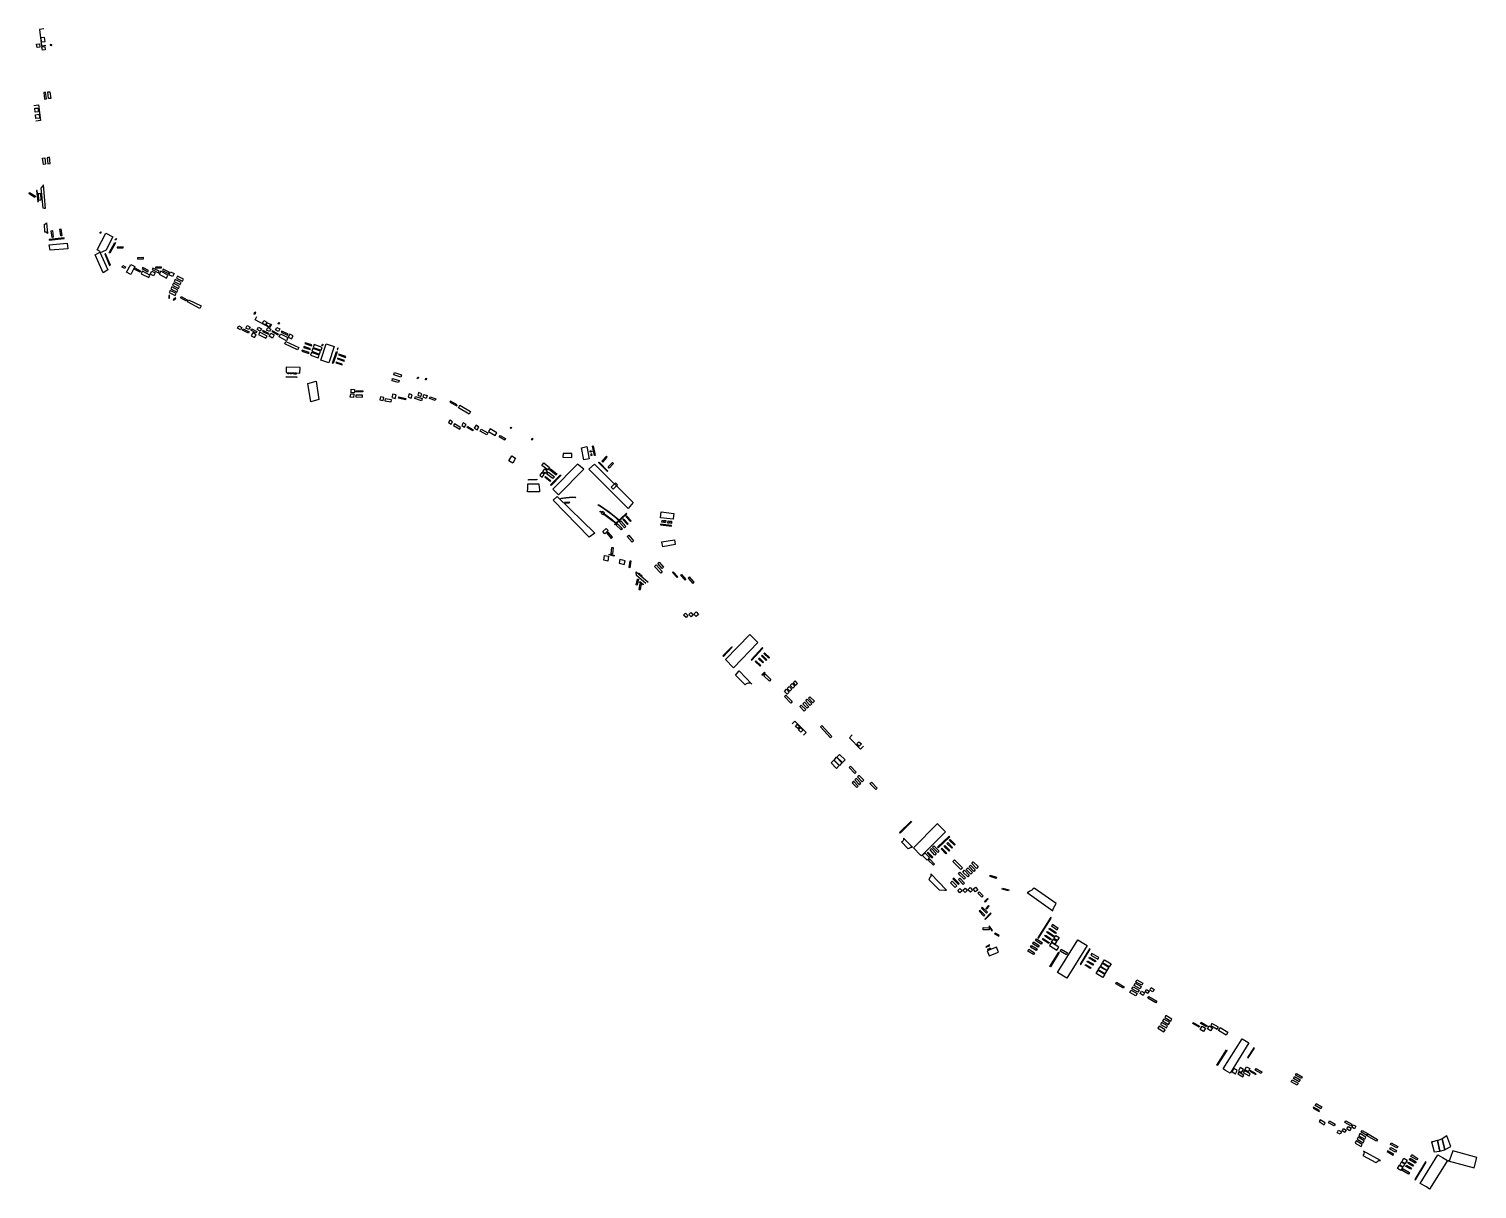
# Model space of a CAD drawing. Header units: millimetres. Extents: x 391370 to 392592, y 282999 to 284707.
# Drawn here: x 391507 to 392592, y 282999 to 283868 of the extents above; entities that cross this region are included whole.
import ezdxf

# ---------------------------------------------------------------- set-up
doc = ezdxf.new("R2010")
doc.units = ezdxf.units.MM
for name, color, linetype in [('과속방지턱', 1, 'Continuous'), ('도형', 4, 'Continuous'), ('문자', 1, 'Continuous'), ('버스정차대', 1, 'Continuous'), ('숫자', 7, 'Continuous'), ('유도선', 5, 'Continuous'), ('정지선', 30, 'Continuous'), ('화살표_우회전', 4, 'Continuous'), ('화살표_유턴', 4, 'Continuous'), ('화살표_유턴_좌회전', 4, 'Continuous'), ('화살표_좌회전', 4, 'Continuous'), ('화살표_좌회전금지', 4, 'Continuous'), ('화살표_직_우회전', 4, 'Continuous'), ('화살표_직_좌회전', 4, 'Continuous'), ('화살표_직진', 7, 'Continuous'), ('화살표_직진_좌회전_유턴', 4, 'Continuous'), ('화살표_직진금지', 7, 'Continuous'), ('화살표_차로진입', 7, 'Continuous'), ('횡단보도', 7, 'Continuous')]:
    doc.layers.add(name, color=color, linetype=linetype)

msp = doc.modelspace()

# ---------------------------------------------------------------- linework, layer by layer
at = {"layer": '과속방지턱'}
for points in [[(391580.1, 283685.9, 2.9), (391583.2, 283691.7, 3), (391586.3, 283690, 3), (391583.3, 283684.2, 2.9)], [(391871.7, 283546.4, 2.6), (391869.5, 283542.7, 2.5), (391866.6, 283544.5, 2.5), (391868.8, 283548.2, 2.6)], [(391981.3, 283483.8, 2.6), (391990.7, 283485.3, 2.5), (391991.3, 283481.8, 2.5), (391981.9, 283480.1, 2.6), (391981.3, 283483.5, 2.6)], [(392561.4, 283035, 2.3), (392559, 283034.5, 2.2), (392558.1, 283034.4, 2.2), (392560, 283026.8, 2.3), (392564.3, 283027.5, 2.4), (392562.5, 283035.3, 2.4)], [(392568.1, 283028.5, 2.5), (392568.3, 283028.6, 2.5), (392572.5, 283031, 2.6), (392569.6, 283038.8, 2.5), (392569.2, 283038.5, 2.5), (392567.3, 283037.3, 2.5), (392566.2, 283036.6, 2.5), (392566.2, 283036.6, 2.5)]]:
    msp.add_polyline3d(points, close=True, dxfattribs=at)
at = {"layer": '도형'}
for points in [[(391518, 283820.5, 4.4), (391518.6, 283815.5, 4.4), (391520, 283815.7, 4.4), (391519.4, 283820.7, 4.4)], [(391522.7, 283821, 4.4), (391523.4, 283816, 4.4), (391521.7, 283815.8, 4.4), (391521, 283820.8, 4.4)], [(391517.2, 283771.3, 4.5), (391518.8, 283771.5, 4.4), (391519.3, 283766.7, 4.4), (391517.8, 283766.5, 4.5)], [(391522.3, 283771.9, 4.5), (391520.5, 283771.6, 4.5), (391521.1, 283767, 4.5), (391522.8, 283767.2, 4.5)], [(391617.6, 283681.4, 2.9), (391622.1, 283679, 2.9), (391622.8, 283680.5, 2.8), (391618.3, 283682.9, 2.8)], [(391612, 283670.7, 3), (391616.5, 283668.3, 3), (391617.3, 283669.8, 2.9), (391612.8, 283672.2, 2.9)], [(391613.3, 283673.3, 3), (391617.8, 283670.9, 3), (391618.6, 283672.4, 2.9), (391614.1, 283674.8, 2.9)], [(391614.5, 283676.1, 3), (391619.1, 283673.7, 3), (391619.8, 283675.2, 2.9), (391615.3, 283677.6, 2.9)], [(391615.7, 283678.9, 2.9), (391620.3, 283676.5, 2.9), (391621, 283678, 2.8), (391616.5, 283680.4, 2.8)], [(391701.8, 283609.7, 2.5), (391701, 283609.7, 2.5), (391701, 283610.6, 2.5), (391701.8, 283610.5, 2.5)], [(391703.7, 283609.6, 2.5), (391702.7, 283609.6, 2.5), (391702.7, 283610.5, 2.5), (391703.7, 283610.4, 2.5)], [(391705.6, 283609.5, 2.5), (391704.6, 283609.6, 2.5), (391704.7, 283610.4, 2.5), (391705.7, 283610.4, 2.5)], [(391707.1, 283609.4, 2.5), (391706.1, 283609.4, 2.5), (391706.2, 283610.3, 2.5), (391707.2, 283610.3, 2.5)], [(391785.7, 283607.3, 2.7), (391780.4, 283609, 2.7), (391780.8, 283610.7, 2.7), (391786.1, 283609, 2.7)], [(391784, 283603.2, 2.6), (391779.1, 283604.5, 2.6), (391779.5, 283606.1, 2.6), (391784.4, 283604.7, 2.6)], [(391928.5, 283552.1, 2), (391928.7, 283551.2, 2), (391927.6, 283550.9, 2), (391927.5, 283551.9, 2)], [(391907.3, 283550, 2.1), (391907.2, 283547.2, 2.1), (391913.7, 283547, 2.1), (391913.8, 283549.9, 2.1)], [(391929.1, 283548.8, 2), (391928.9, 283549.8, 2), (391928, 283549.6, 2), (391928.1, 283548.6, 2)], [(391982.5, 283498.4, 2.7), (391981.3, 283498.5, 2.7), (391981.5, 283499.9, 2.7), (391982.6, 283499.8, 2.7)], [(391984, 283498.2, 2.7), (391982.9, 283498.3, 2.7), (391983.1, 283499.8, 2.7), (391984.2, 283499.7, 2.7)], [(391986.8, 283497.8, 2.7), (391985.8, 283497.9, 2.7), (391986, 283499.5, 2.7), (391987, 283499.3, 2.7)], [(391988.4, 283497.6, 2.7), (391987.4, 283497.7, 2.7), (391987.6, 283499.3, 2.7), (391988.6, 283499.2, 2.7)], [(391949.2, 283467.8, 2.7), (391953.1, 283466.8, 2.7), (391953.8, 283469.5, 2.7), (391949.9, 283470.5, 2.7)], [(391964.2, 283460.3, 2.8), (391965, 283459.7, 2.8), (391964.6, 283459.2, 2.7), (391963.8, 283459.8, 2.7)], [(391966.6, 283458.4, 2.8), (391965.8, 283459.1, 2.8), (391965.3, 283458.6, 2.7), (391966.1, 283457.9, 2.7)], [(392094.5, 283363.3, 2.5), (392091.1, 283366.7, 2.5), (392092.2, 283367.8, 2.5), (392095.6, 283364.4, 2.5)], [(392088, 283357.1, 2.7), (392084.6, 283360.5, 2.7), (392085.7, 283361.6, 2.7), (392089.1, 283358.2, 2.7)], [(392090.3, 283359.2, 2.7), (392087, 283362.6, 2.7), (392088.1, 283363.7, 2.7), (392091.4, 283360.3, 2.7)], [(392092.5, 283361.3, 2.6), (392089.1, 283364.8, 2.6), (392090.2, 283365.9, 2.6), (392093.6, 283362.5, 2.6)], [(392128.4, 283300.9, 2.6), (392124.9, 283304.5, 2.6), (392123.8, 283303.3, 2.6), (392127.3, 283299.7, 2.6)], [(392130.5, 283303.1, 2.8), (392127.1, 283306.6, 2.8), (392125.9, 283305.5, 2.8), (392129.4, 283301.9, 2.8)], [(392132.6, 283305.3, 2.7), (392129.1, 283308.9, 2.7), (392128, 283307.7, 2.7), (392131.5, 283304.1, 2.7)], [(392210.5, 283233, 2.5), (392206.9, 283236.5, 2.5), (392208.1, 283237.8, 2.5), (392211.7, 283234.2, 2.5)], [(392209.4, 283238.3, 2.5), (392210.6, 283239.6, 2.5), (392214, 283236.1, 2.5), (392212.8, 283234.9, 2.5)], [(392211.5, 283240.5, 2.4), (392212.7, 283241.7, 2.4), (392216.2, 283238.2, 2.4), (392215, 283237, 2.4)], [(392217.1, 283239.2, 2.2), (392213.5, 283242.8, 2.2), (392214.7, 283244, 2.2), (392218.3, 283240.5, 2.2)], [(392259.9, 283184.1, 2.4), (392264.1, 283181.5, 2.4), (392263.4, 283180.2, 2.4), (392259.2, 283182.8, 2.4)], [(392262, 283186.4, 2.4), (392266.2, 283183.8, 2.4), (392265.5, 283182.5, 2.4), (392261.3, 283185.1, 2.4)], [(392225.5, 283178.7, 2.2), (392226.2, 283179, 2.2), (392226.6, 283178.2, 2.2), (392225.8, 283177.9, 2.2)], [(392226.6, 283179.2, 2.2), (392227.4, 283179.6, 2.2), (392227.8, 283178.6, 2.2), (392227, 283178.3, 2.2)], [(392256.4, 283178.6, 2.2), (392260.6, 283176, 2.2), (392259.9, 283174.7, 2.2), (392255.7, 283177.3, 2.2)], [(392258.4, 283181.5, 2.3), (392262.6, 283178.9, 2.3), (392261.9, 283177.6, 2.3), (392257.7, 283180.2, 2.3)], [(392335.9, 283153.2, 2.2), (392340.4, 283150.7, 2.2), (392339.7, 283149.1, 2.2), (392335.2, 283151.6, 2.2)], [(392337.3, 283155.7, 2.1), (392341.8, 283153.2, 2.1), (392341, 283151.7, 2.1), (392336.5, 283154.1, 2.1)], [(392332.9, 283147.9, 2.2), (392337.4, 283145.4, 2.2), (392336.6, 283143.8, 2.2), (392332.1, 283146.3, 2.2)], [(392334.4, 283150.4, 2.1), (392338.9, 283148, 2.1), (392338.1, 283146.4, 2.1), (392333.6, 283148.9, 2.1)], [(392363.4, 283126.3, 2.1), (392358.9, 283128.9, 2.1), (392358.2, 283127.4, 2.1), (392362.7, 283124.8, 2.1)], [(392358.4, 283118.2, 2.1), (392353.9, 283120.9, 2.1), (392353.1, 283119.4, 2.1), (392357.6, 283116.8, 2.1)], [(392360.3, 283121.2, 2.1), (392355.8, 283123.8, 2.1), (392355, 283122.3, 2.1), (392359.5, 283119.7, 2.1)], [(392361.9, 283123.7, 2.1), (392357.4, 283126.3, 2.1), (392356.6, 283124.9, 2.1), (392361.1, 283122.3, 2.1)], [(392460.6, 283081.7, 1.9), (392456.2, 283084.2, 1.9), (392456.9, 283085.5, 1.9), (392461.3, 283083.1, 1.9)], [(392457.4, 283076.9, 1.9), (392453, 283079.4, 1.9), (392453.7, 283080.7, 1.9), (392458.1, 283078.3, 1.9)], [(392459, 283079.4, 1.9), (392454.6, 283081.9, 1.9), (392455.4, 283083.3, 1.9), (392459.7, 283080.8, 1.9)], [(392505.3, 283041.5, 1.8), (392506.1, 283042.9, 1.8), (392510.6, 283040.4, 1.8), (392509.7, 283039, 1.8)], [(392506.2, 283032.4, 1.8), (392501.7, 283035, 1.8), (392500.8, 283033.5, 1.8), (392505.3, 283030.9, 1.8)], [(392507.6, 283035.2, 1.8), (392503.1, 283037.8, 1.8), (392502.3, 283036.3, 1.8), (392506.8, 283033.7, 1.8)], [(392509, 283037.9, 1.8), (392504.5, 283040.5, 1.8), (392503.6, 283038.9, 1.8), (392508.1, 283036.3, 1.8)]]:
    msp.add_polyline3d(points, close=True, dxfattribs=at)
at = {"layer": '문자'}
for points in [[(391516.2, 283858.3, 4.7), (391519, 283858.7, 4.7), (391518.6, 283861.7, 4.7), (391515.8, 283861.3, 4.7)], [(391513.6, 283808.8, 4.4), (391514, 283805.9, 4.4), (391511.7, 283805.7, 4.4), (391511.3, 283808.6, 4.4)], [(391514.6, 283804.1, 4.4), (391514.9, 283801.2, 4.4), (391512.2, 283800.9, 4.3), (391511.9, 283803.8, 4.3)], [(391515.8, 283744.6, 4.9), (391513.8, 283744.4, 4.9), (391514.2, 283739.8, 4.8), (391516.2, 283740.1, 4.8)], [(391592, 283686.6, 2.9), (391591.1, 283684.7, 2.9), (391596.7, 283681.8, 2.9), (391597.5, 283683.7, 2.9)], [(391597.8, 283684.4, 3), (391599, 283686.7, 3), (391601.6, 283685.4, 3), (391600.4, 283683.1, 3)], [(391610, 283681.4, 3), (391611.1, 283683.7, 3), (391605.7, 283686.6, 3), (391604.5, 283684.4, 3)], [(391611.9, 283683.8, 3), (391613.1, 283686.1, 3), (391615.7, 283684.8, 3), (391614.5, 283682.5, 3)], [(391625.7, 283663.5, 2.8), (391626.5, 283665.2, 2.8), (391635.9, 283660.5, 2.7), (391635, 283658.7, 2.7)], [(391674.8, 283640.4, 2.6), (391673.6, 283638.2, 2.5), (391676.1, 283636.9, 2.5), (391677.3, 283639, 2.5)], [(391679.9, 283641, 2.6), (391679, 283639.2, 2.6), (391684.5, 283636.3, 2.6), (391685.4, 283638, 2.6)], [(391682, 283647.3, 2.6), (391683.1, 283649.6, 2.6), (391685.3, 283648.5, 2.6), (391684.2, 283646.3, 2.6)], [(391684.8, 283646.1, 2.6), (391685.8, 283648, 2.6), (391688, 283646.9, 2.6), (391687, 283645, 2.6)], [(391687.1, 283637.8, 2.7), (391688.3, 283640.1, 2.7), (391690.8, 283638.8, 2.6), (391689.6, 283636.5, 2.6)], [(391701, 283636.8, 2.7), (391699.9, 283634.5, 2.7), (391694.4, 283637.3, 2.6), (391695.6, 283639.6, 2.6)], [(391702.4, 283639.5, 2.5), (391701.2, 283637.2, 2.5), (391703.7, 283635.9, 2.5), (391705, 283638.2, 2.5)], [(391698.6, 283632.1, 2.6), (391699.5, 283634, 2.6), (391709.1, 283629.5, 2.6), (391708.2, 283627.6, 2.6)], [(391719.7, 283628.7, 2.5), (391718.9, 283626.7, 2.5), (391724.7, 283624.5, 2.5), (391725.5, 283626.6, 2.5)], [(391720.7, 283631.6, 2.5), (391719.9, 283629.5, 2.5), (391725.9, 283627.3, 2.5), (391726.7, 283629.4, 2.5)], [(391718.7, 283625.7, 2.5), (391717.9, 283623.7, 2.5), (391723.7, 283621.6, 2.5), (391724.5, 283623.7, 2.5)], [(391748.4, 283595.5, 2.4), (391748.4, 283598.1, 2.4), (391751, 283598, 2.4), (391750.9, 283595.4, 2.4)], [(391800.7, 283592.8, 2.6), (391801.4, 283594.8, 2.6), (391799, 283595.6, 2.6), (391798.3, 283593.6, 2.6)], [(391747.8, 283592.1, 2.2), (391748.1, 283594.8, 2.2), (391750.5, 283594.5, 2.2), (391750.2, 283591.9, 2.2)], [(391772.4, 283589.6, 2.3), (391772.8, 283592, 2.3), (391770.5, 283592.5, 2.3), (391770, 283590.1, 2.3)], [(391781.4, 283591.3, 2.3), (391782.1, 283593.9, 2.3), (391779.6, 283594.5, 2.3), (391779, 283591.9, 2.3)], [(391791.9, 283594.6, 2.6), (391791.1, 283592.1, 2.6), (391793.4, 283591.4, 2.6), (391794.2, 283593.9, 2.6)], [(391802.3, 283592.1, 2.6), (391803, 283594.2, 2.6), (391805.3, 283593.4, 2.6), (391804.6, 283591.3, 2.6)], [(391837.9, 283581.4, 2.8), (391836.8, 283579.4, 2.8), (391828.8, 283584.2, 2.8), (391829.9, 283586.1, 2.8)], [(391823.5, 283571.9, 2.4), (391824.5, 283573.8, 2.4), (391822.5, 283575, 2.4), (391821.4, 283573.2, 2.4)], [(391833.3, 283569.7, 2.5), (391834.6, 283571.8, 2.5), (391832.5, 283573, 2.5), (391831.3, 283570.9, 2.5)], [(391842.1, 283571.1, 2.7), (391840.7, 283569, 2.6), (391842.9, 283567.7, 2.6), (391844.2, 283569.8, 2.6)], [(391856.3, 283563.5, 2.9), (391857.5, 283565.5, 2.9), (391852.5, 283568.6, 2.8), (391851.3, 283566.6, 2.8)], [(391897.2, 283539.4, 2.7), (391895.8, 283537.7, 2.8), (391891.4, 283541.1, 2.8), (391892.8, 283542.9, 2.8)], [(391891.6, 283532.2, 2.5), (391893.2, 283534.3, 2.5), (391891.4, 283535.8, 2.5), (391889.8, 283533.7, 2.5)], [(391895.4, 283537.1, 2.7), (391893.8, 283535, 2.7), (391892, 283536.4, 2.7), (391893.6, 283538.5, 2.7)], [(391948, 283526.6, 9.6), (391946.6, 283528, 9.5), (391943.4, 283524.8, 9.6), (391944.8, 283523.4, 9.6)], [(391936.9, 283506.5, 2.6), (391935.9, 283505.1, 2.5), (391937.2, 283504.2, 2.5), (391938.2, 283505.6, 2.5)], [(391937.1, 283491.5, 2.6), (391939.6, 283493.9, 2.6), (391941.1, 283492.3, 2.6), (391938.6, 283489.9, 2.6)], [(391937.7, 283470, 2.6), (391938.4, 283473.6, 2.6), (391941.4, 283473, 2.6), (391940.7, 283469.4, 2.6)], [(392082.7, 283346.9, 2.6), (392084.4, 283345.2, 2.6), (392083.3, 283344, 2.6), (392081.5, 283345.6, 2.6)], [(392085.3, 283344.8, 2.6), (392087.1, 283343, 2.6), (392085.4, 283341.3, 2.6), (392083.6, 283343, 2.6)], [(392112.5, 283322.6, 2.6), (392114.5, 283324.6, 2.6), (392118.6, 283320.5, 2.6), (392116.6, 283318.5, 2.6)], [(392129, 283334.1, 2.5), (392130.8, 283332.4, 2.5), (392129.1, 283330.7, 2.5), (392127.3, 283332.4, 2.5)], [(392110.2, 283320.3, 2.6), (392108.2, 283318.2, 2.6), (392112.2, 283314, 2.6), (392114.2, 283316.2, 2.6)], [(392110.4, 283320.4, 2.7), (392112.3, 283322.4, 2.7), (392116.3, 283318.3, 2.7), (392114.4, 283316.3, 2.7)], [(392176.5, 283249.1, 2.5), (392178.3, 283250.9, 2.6), (392181.9, 283247.3, 2.6), (392180.1, 283245.4, 2.6)], [(392277.3, 283178, 2.3), (392278.9, 283180.2, 2.3), (392273.2, 283183.8, 2.3), (392271.7, 283181.5, 2.3)], [(392277.3, 283184.8, 2.3), (392275.8, 283182.5, 2.3), (392273.4, 283184, 2.3), (392274.9, 283186.2, 2.3)], [(392279.1, 283187.4, 2.2), (392277.6, 283185.1, 2.2), (392275.1, 283186.6, 2.2), (392276.6, 283188.9, 2.2)], [(392313.3, 283160, 2.3), (392311.8, 283157.6, 2.3), (392306.8, 283160.5, 2.2), (392308.3, 283162.9, 2.2)], [(392314.9, 283162.6, 2.2), (392313.4, 283160.2, 2.2), (392308.4, 283163.1, 2.2), (392309.9, 283165.5, 2.2)], [(392316.4, 283165.2, 2.2), (392314.9, 283162.8, 2.2), (392310, 283165.7, 2.2), (392311.5, 283168.1, 2.2)], [(392318, 283167.8, 2.1), (392316.5, 283165.5, 2.1), (392311.5, 283168.4, 2), (392313, 283170.7, 2)], [(392384.8, 283118.6, 2), (392386.2, 283121, 2), (392388.7, 283119.5, 2), (392387.3, 283117.1, 2)], [(392390.2, 283118.9, 2), (392391.5, 283121.3, 2), (392394, 283119.8, 2), (392392.6, 283117.5, 2)], [(392405.5, 283116.5, 2), (392404.2, 283114.3, 2), (392398.4, 283117.7, 2), (392399.7, 283120, 2)], [(392410, 283089.2, 2), (392408.6, 283086.8, 1.9), (392411.1, 283085.4, 1.9), (392412.5, 283087.8, 1.9)], [(392415.8, 283086.2, 2), (392417.2, 283088.6, 2), (392414.8, 283090, 2.1), (392413.4, 283087.6, 2.1)], [(392418.2, 283088.2, 2.1), (392419.5, 283090.6, 2.1), (392422, 283089.2, 2.1), (392420.6, 283086.8, 2.1)], [(392535.9, 283019.5, 2), (392537.3, 283022.1, 2), (392539.8, 283020.6, 2), (392538.4, 283018.1, 2)], [(392532.6, 283014.3, 1.9), (392534.1, 283016.8, 1.9), (392536.6, 283015.3, 1.9), (392535.2, 283012.8, 1.9)], [(392534.4, 283017, 2), (392535.7, 283019.4, 2), (392538.2, 283018, 2), (392536.9, 283015.6, 2)]]:
    msp.add_polyline3d(points, close=True, dxfattribs=at)
at = {"layer": '버스정차대'}
for points in [[(391518, 283868, 4.8), (391514.8, 283867.7, 4.8), (391516.4, 283855.5, 4.6), (391519.6, 283856, 4.6)], [(391510.6, 283810.8, 4.4), (391514, 283811.3, 4.4), (391515.5, 283799.4, 4.4), (391512.2, 283799, 4.4)], [(391688.8, 283646.9, 2.5), (391687.3, 283644.4, 2.5), (391676.5, 283650.1, 2.5), (391677.7, 283652.7, 2.5)], [(392079, 283347.5, 2.5), (392081, 283349.4, 2.6), (392089.4, 283341, 2.6), (392087.4, 283339, 2.5)], [(392124, 283339.3, 2.4), (392121.8, 283337, 2.4), (392130.1, 283328.4, 2.4), (392132.5, 283330.7, 2.4)]]:
    msp.add_polyline3d(points, dxfattribs=at)
at = {"layer": '숫자'}
for points in [[(391512.7, 283856.7, 4.5), (391514.9, 283856.9, 4.5), (391515.2, 283854.4, 4.5), (391513, 283854.2, 4.5)], [(391516.6, 283854.7, 4.5), (391518.8, 283855, 4.5), (391519.1, 283852.4, 4.5), (391517, 283852.2, 4.5)], [(391663.3, 283643.8, 2.5), (391664.3, 283645.7, 2.5), (391666.5, 283644.5, 2.5), (391665.5, 283642.6, 2.5)], [(391669.5, 283643.9, 2.6), (391670.5, 283645.8, 2.6), (391672.7, 283644.7, 2.6), (391671.7, 283642.8, 2.6)], [(391678.1, 283642.8, 2.7), (391679.1, 283644.6, 2.7), (391681.2, 283643.5, 2.7), (391680.3, 283641.7, 2.7)], [(391685.1, 283642.5, 2.7), (391686.1, 283644.3, 2.7), (391688.3, 283643.2, 2.6), (391687.3, 283641.4, 2.6)], [(391691.8, 283642.6, 2.6), (391692.7, 283644.4, 2.6), (391694.9, 283643.3, 2.6), (391694, 283641.4, 2.6)], [(392000.8, 283428.6, 2.6), (391999.4, 283427.1, 2.6), (391997.5, 283428.9, 2.6), (391999, 283430.4, 2.6)], [(392004.8, 283429, 2.6), (392003.2, 283427.6, 2.6), (392001.5, 283429.3, 2.6), (392003, 283430.8, 2.6)], [(392008.7, 283429.5, 2.5), (392007, 283427.9, 2.5), (392005.3, 283429.7, 2.5), (392006.9, 283431.3, 2.5)], [(392083, 283377.8, 2.7), (392081.1, 283379.7, 2.7), (392079.6, 283378.2, 2.7), (392081.4, 283376.2, 2.7)], [(392073.1, 283371.8, 2.8), (392074.6, 283373.4, 2.8), (392076.6, 283371.3, 2.8), (392075.1, 283369.8, 2.8)], [(392075.3, 283373.9, 2.8), (392076.8, 283375.5, 2.8), (392078.8, 283373.4, 2.8), (392077.3, 283371.9, 2.8)], [(392080.9, 283375.7, 2.7), (392079.4, 283374.1, 2.7), (392077.5, 283376.1, 2.7), (392079, 283377.6, 2.7)], [(392206.3, 283222.4, 2.5), (392204.7, 283220.9, 2.5), (392203, 283222.7, 2.5), (392204.6, 283224.2, 2.5)], [(392210.2, 283222.7, 2.6), (392208.6, 283221.2, 2.6), (392206.9, 283223, 2.5), (392208.5, 283224.5, 2.5)], [(392210.7, 283223.2, 2.6), (392212.3, 283224.8, 2.6), (392214.1, 283222.9, 2.5), (392212.5, 283221.4, 2.5)], [(392218, 283223.2, 2.5), (392216.4, 283221.7, 2.5), (392214.6, 283223.6, 2.5), (392216.3, 283225.1, 2.5)], [(392339.8, 283145.4, 2.2), (392340.8, 283147.2, 2.2), (392342.9, 283145.9, 2.1), (392341.9, 283144, 2.1)], [(392343.4, 283146.7, 2.1), (392344.4, 283148.6, 2.1), (392346.6, 283147.2, 2.1), (392345.5, 283145.4, 2.1)], [(392347, 283148, 2.1), (392348, 283149.9, 2.1), (392350.2, 283148.5, 2.1), (392349.2, 283146.7, 2.1)], [(392490.6, 283041.8, 1.9), (392489.6, 283040, 1.9), (392487.5, 283041.2, 1.9), (392488.4, 283043, 1.9)], [(392494.2, 283043.2, 1.9), (392493.2, 283041.4, 1.9), (392491.1, 283042.6, 1.9), (392492.2, 283044.4, 1.9)], [(392497.9, 283044.6, 1.9), (392496.7, 283042.7, 1.9), (392494.7, 283044, 1.9), (392495.8, 283045.8, 1.9)], [(392501.4, 283046, 1.9), (392500.3, 283044.1, 1.9), (392498.3, 283045.4, 1.9), (392499.3, 283047.2, 1.9)]]:
    msp.add_polyline3d(points, close=True, dxfattribs=at)
at = {"layer": '유도선'}
for points in [[(391905.7, 283516.1, 2.2), (391905.6, 283516.3, 2.2), (391906, 283516.6, 2.2), (391909.3, 283517.1, 2.3), (391911.7, 283517.4, 2.3), (391914.3, 283517.5, 2.4), (391916.9, 283517.4, 2.4), (391916.3, 283516.9, 2.4), (391914.3, 283517, 2.4), (391911.7, 283516.9, 2.3), (391909.4, 283516.6, 2.3)], [(391909, 283512.8, 2.3), (391911, 283513, 2.3), (391911.5, 283513, 2.3), (391912.2, 283513.6, 2.4), (391910.9, 283513.4, 2.3), (391908.4, 283513.2, 2.3)], [(391933.9, 283511.7, 2.5), (391935.2, 283510.9, 2.5), (391937.9, 283509.1, 2.5), (391940.8, 283507, 2.6), (391944.3, 283504.4, 2.7), (391947.1, 283502.1, 2.6), (391949.2, 283500.2, 2.6), (391948.9, 283499.9, 2.6), (391946.7, 283501.7, 2.6), (391944, 283504, 2.7), (391940.5, 283506.6, 2.6), (391937.6, 283508.7, 2.5), (391934.9, 283510.5, 2.5), (391933.5, 283511.4, 2.5)], [(391936, 283505.8, 2.5), (391934.9, 283506.5, 2.4), (391935.2, 283506.9, 2.4), (391936.2, 283506.2, 2.5)], [(391946.6, 283497.7, 2.6), (391943.9, 283499.9, 2.6), (391937.9, 283504.4, 2.5), (391938.2, 283504.8, 2.5), (391944.3, 283500.3, 2.6), (391946.9, 283498.1, 2.6)]]:
    msp.add_polyline3d(points, close=True, dxfattribs=at)
at = {"layer": '정지선'}
for points in [[(391524.2, 283856.2, 4.5), (391522.8, 283856.3, 4.4), (391522.8, 283855.8, 4.4), (391524.1, 283855.7, 4.5)], [(391513.5, 283738.6, 4.8), (391514, 283738.7, 4.8), (391513.2, 283747, 4.8), (391512.7, 283747, 4.8)], [(391560.8, 283716.1, 3.2), (391561.1, 283715.7, 3.2), (391560.4, 283714.9, 3.1), (391560, 283715.2, 3.1)], [(391533.4, 283711, 3.7), (391533.4, 283711.6, 3.7), (391522, 283710.3, 3.9), (391522.1, 283709.8, 3.9)], [(391567, 283700.3, 3.2), (391571.2, 283708.1, 3.1), (391571.7, 283707.9, 3.1), (391567.5, 283700, 3.2)], [(391571.6, 283710.1, 3), (391572.1, 283711.1, 3), (391572.6, 283710.8, 3), (391572.1, 283709.8, 3)], [(391563.7, 283699.5, 3.2), (391567.4, 283690.8, 3), (391568, 283691, 3), (391564.2, 283699.6, 3.2)], [(391676.8, 283655.9, 2.5), (391676.3, 283654.2, 2.5), (391675.8, 283654.4, 2.5), (391676.3, 283656, 2.4)], [(391693.4, 283647.3, 2.5), (391694.3, 283648.2, 2.4), (391694.7, 283647.9, 2.4), (391693.9, 283646.9, 2.4)], [(391726.5, 283630.8, 2.4), (391726.9, 283631.9, 2.4), (391727.3, 283631.8, 2.4), (391726.9, 283630.6, 2.4)], [(391738.4, 283629.2, 2.4), (391738, 283628, 2.4), (391738.4, 283627.9, 2.4), (391738.8, 283629, 2.4)], [(391738, 283626.2, 2.5), (391735, 283617.4, 2.6), (391734.5, 283617.6, 2.6), (391737.5, 283626.4, 2.5)], [(391699.9, 283607.8, 2.5), (391707.8, 283607.4, 2.5), (391707.8, 283606.9, 2.6), (391699.8, 283607.3, 2.5)], [(391798.8, 283607.1, 2.7), (391798.5, 283606, 2.7), (391798, 283606.1, 2.7), (391798.3, 283607.3, 2.7)], [(391804.1, 283605.2, 2.6), (391804.5, 283606.4, 2.6), (391805, 283606.2, 2.6), (391804.6, 283605.1, 2.6)], [(391868.7, 283569.5, 2.5), (391868.2, 283568.6, 2.5), (391867.8, 283568.9, 2.5), (391868.3, 283569.8, 2.5)], [(391883.6, 283560.4, 2.4), (391884.2, 283561.4, 2.3), (391884.7, 283561.1, 2.4), (391884.1, 283560.1, 2.4)], [(391931.3, 283548.6, 2), (391930.8, 283548.5, 2), (391929.4, 283555.5, 1.9), (391929.9, 283555.7, 1.9)], [(391940.8, 283536.8, 2.1), (391940.5, 283536.5, 2.1), (391933.8, 283543.2, 2), (391934.2, 283543.6, 2)], [(391881.3, 283530.5, 2.1), (391887.6, 283530.7, 2.3), (391887.7, 283530.2, 2.3), (391881.3, 283530, 2.1)], [(391898.3, 283526.1, 2.4), (391897.9, 283526.5, 2.4), (391905.3, 283533.9, 2.5), (391905.6, 283533.6, 2.4)], [(391946.1, 283496.6, 2.7), (391955, 283504.9, 2.5), (391954.7, 283505.3, 2.5), (391945.7, 283496.9, 2.7)], [(391988.4, 283496, 2.5), (391980.2, 283497, 2.6), (391980.2, 283496.5, 2.6), (391988.4, 283495.5, 2.5)], [(391945.5, 283473.2, 2.6), (391941.9, 283474, 2.6), (391941.9, 283474.5, 2.6), (391945.5, 283473.8, 2.6)], [(391958.1, 283469.5, 2.7), (391957.4, 283464.4, 2.6), (391956.8, 283464.5, 2.6), (391957.6, 283469.6, 2.7)], [(391964.9, 283454.1, 3.6), (391967.4, 283452.1, 3.6), (391967.2, 283451.6, 3.8), (391964.6, 283453.5, 3.8)], [(392034.1, 283404.9, 2.6), (392027.4, 283398, 2.5), (392027.1, 283398.4, 2.5), (392033.7, 283405.2, 2.6)], [(392048.6, 283395.1, 2.9), (392057, 283404.2, 2.4), (392056.6, 283404.6, 2.4), (392048.2, 283395.5, 2.9)], [(392058.3, 283386.1, 2.8), (392058.7, 283385.8, 2.8), (392056.7, 283383.7, 2.8), (392056.4, 283384.1, 2.8), (392056.3, 283384.1, 2.8)], [(392168.5, 283274.1, 2.8), (392159.8, 283265.7, 2.7), (392159.5, 283266, 2.7), (392168.1, 283274.5, 2.7)], [(392187.9, 283255, 2.5), (392188.3, 283254.6, 2.5), (392197.1, 283262.9, 2.4), (392196.7, 283263.4, 2.4)], [(392223.2, 283214.4, 2.6), (392225.4, 283216.7, 2.5), (392225.8, 283216.3, 2.5), (392223.6, 283214, 2.6)], [(392228, 283205.3, 2.6), (392227.7, 283205.7, 2.6), (392223.4, 283201.2, 2.4), (392223.7, 283200.8, 2.4)], [(392226.6, 283211, 2.6), (392226.2, 283211.4, 2.6), (392224.2, 283209.1, 2.6), (392224.6, 283208.7, 2.6)], [(392228.7, 283192.4, 2.3), (392229.2, 283192.6, 2.3), (392226.9, 283195.9, 2.4), (392226.3, 283195.8, 2.4)], [(392263, 283187.2, 2.3), (392263.5, 283186.9, 2.3), (392273.1, 283202, 2.1), (392272.9, 283202.7, 2.1)], [(392230.7, 283190.2, 2.3), (392233.8, 283188.4, 2.4), (392234, 283188.9, 2.4), (392231, 283190.7, 2.3)], [(392227.1, 283181.4, 2.1), (392226.9, 283181.9, 2.2), (392224.2, 283180.5, 2.2), (392224.4, 283180.1, 2.2)], [(392278.7, 283176.5, 2.3), (392279.1, 283176.3, 2.3), (392272.5, 283165.5, 2.1), (392272.1, 283165.8, 2.1)], [(392294.8, 283167.5, 2.3), (392295.2, 283167.3, 2.3), (392302.3, 283178.6, 2), (392301.8, 283178.9, 2)], [(392404.4, 283103.2, 2), (392404.8, 283102.9, 2), (392397.6, 283091.5, 2), (392397.2, 283091.8, 2)], [(392420.3, 283097.5, 2), (392420.8, 283097.2, 2), (392425.5, 283104.5, 1.9), (392425, 283104.8, 1.9)], [(392554.2, 283019.1, 2.1), (392553.7, 283019.4, 2.1), (392545.6, 283006.1, 2), (392546, 283005.8, 2)]]:
    msp.add_polyline3d(points, close=True, dxfattribs=at)
at = {"layer": '화살표_우회전'}
for points in [[(391592.2, 283689.4, 3), (391591.7, 283688.5, 3), (391596.1, 283686.1, 3), (391596.6, 283687.1, 3)], [(391599.9, 283688.9, 3), (391599.4, 283687.8, 3), (391604, 283685.4, 2.9), (391604.5, 283686.5, 2.9)], [(391607.5, 283688.2, 2.9), (391607, 283687.2, 2.9), (391611.6, 283684.8, 2.9), (391612.1, 283685.8, 2.9)], [(391757, 283592.3, 2.2), (391757, 283593.6, 2.2), (391752, 283593.7, 2.2), (391751.9, 283592.4, 2.2)], [(391778.4, 283588.6, 2.4), (391778.7, 283590.2, 2.4), (391774, 283591, 2.4), (391773.6, 283589.4, 2.4)], [(391829.8, 283568.3, 2.4), (391830.5, 283569.4, 2.4), (391825.8, 283572.1, 2.4), (391825.1, 283571, 2.4)], [(391943.4, 283486.4, 2.6), (391944.4, 283487.3, 2.6), (391941.1, 283491.1, 2.6), (391940.1, 283490.2, 2.6)], [(392002, 283457.5, 2.5), (392001, 283456.5, 2.5), (392004.4, 283452.7, 2.5), (392005.4, 283453.7, 2.5)], [(392184.8, 283241.5, 2.5), (392185.7, 283242.4, 2.5), (392182.1, 283246.1, 2.5), (392181.2, 283245.2, 2.5)], [(392274.1, 283197.3, 2.1), (392273.3, 283196.1, 2.1), (392277.5, 283193.1, 2.1), (392278.3, 283194.3, 2.1)], [(392303.6, 283175.5, 2.1), (392302.9, 283174.3, 2.1), (392308.1, 283171.3, 2.2), (392308.8, 283172.5, 2.2)], [(392416.6, 283083, 2), (392417.4, 283084.3, 2), (392413.7, 283086.6, 2), (392413, 283085.3, 2)], [(392431, 283086.8, 2.2), (392430.4, 283085.5, 2.2), (392426, 283088, 2.1), (392426.7, 283089.2, 2.1)], [(392477.6, 283047.2, 1.9), (392478.4, 283048.5, 1.9), (392474.7, 283050.8, 1.9), (392473.9, 283049.5, 1.9)], [(392541.5, 283011.3, 2), (392540.8, 283010.1, 2), (392536.2, 283012.8, 1.9), (392536.9, 283014.1, 1.9)]]:
    msp.add_polyline3d(points, close=True, dxfattribs=at)
at = {"layer": '화살표_유턴'}
for points in [[(391955.4, 283487.7, 2.7), (391956.5, 283488.7, 2.7), (391960.1, 283484.7, 2.7), (391959, 283483.7, 2.7)], [(392079, 283364.1, 2.8), (392078, 283363.1, 2.8), (392073.2, 283367.9, 2.8), (392074.3, 283368.9, 2.8)], [(392121.6, 283314.7, 2.7), (392122.6, 283315.7, 2.7), (392127, 283311.2, 2.7), (392126, 283310.2, 2.7)], [(392137.1, 283302.7, 2.7), (392138.3, 283303.8, 2.7), (392142.7, 283299.3, 2.6), (392141.6, 283298.2, 2.6)], [(392321.5, 283152.8, 2.3), (392322.1, 283153.9, 2.3), (392327.9, 283150.6, 2.3), (392327.3, 283149.5, 2.3)], [(392352.2, 283139.8, 2.1), (392351.5, 283138.6, 2.1), (392345.6, 283142, 2.1), (392346.3, 283143.2, 2.1)], [(392527.5, 283032.5, 1.8), (392528, 283033.6, 1.8), (392532.8, 283030.9, 1.8), (392532.2, 283029.8, 1.8)]]:
    msp.add_polyline3d(points, close=True, dxfattribs=at)
at = {"layer": '화살표_유턴_좌회전'}
for points in [[(391975.9, 283465.4, 2.7), (391977, 283466.5, 2.7), (391981.6, 283461.5, 2.7), (391980.5, 283460.4, 2.7)], [(392509.4, 283039.2, 1.8), (392510.2, 283040.6, 1.8), (392517.7, 283036.2, 1.8), (392516.9, 283034.8, 1.8)]]:
    msp.add_polyline3d(points, close=True, dxfattribs=at)
at = {"layer": '화살표_좌회전'}
for points in [[(391576.7, 283689.6, 3), (391577.3, 283690.8, 3), (391579.4, 283689.8, 3), (391578.8, 283688.5, 3)], [(391585.8, 283688.1, 3), (391586.2, 283689, 3), (391590.8, 283686.7, 3), (391590.3, 283685.8, 3)], [(391620.5, 283666.5, 2.8), (391621.1, 283667.5, 2.8), (391625.6, 283665.2, 2.8), (391625, 283664.1, 2.8)], [(391666.9, 283642.3, 2.5), (391667.6, 283643.5, 2.5), (391672, 283641.2, 2.6), (391671.4, 283640.1, 2.6)], [(391673.3, 283642.3, 2.5), (391673.9, 283643.4, 2.5), (391677.7, 283641.4, 2.5), (391677.1, 283640.3, 2.5)], [(391811.9, 283590.9, 2.8), (391811.4, 283589.6, 2.8), (391807.1, 283591.2, 2.7), (391807.6, 283592.5, 2.7)], [(391859.4, 283562.4, 2.8), (391860.1, 283563.6, 2.8), (391864.2, 283561.2, 2.8), (391863.5, 283560, 2.8)], [(391941.8, 283539, 2), (391941, 283539.9, 2), (391944.2, 283543.3, 2), (391945.1, 283542.5, 2)], [(391902.7, 283534.8, 2.5), (391902, 283533.8, 2.5), (391897.1, 283537.7, 2.7), (391897.9, 283538.6, 2.7)], [(391949.5, 283498.5, 2.7), (391950.5, 283499.5, 2.7), (391954.4, 283495.4, 2.7), (391953.4, 283494.4, 2.7)], [(391947.1, 283496.4, 2.6), (391948.1, 283497.3, 2.6), (391951.7, 283493.6, 2.7), (391950.7, 283492.7, 2.7)], [(391978.2, 283467.5, 2.7), (391979.2, 283468.5, 2.7), (391982.5, 283464.9, 2.7), (391981.5, 283463.9, 2.7)], [(391966.1, 283452.2, 3.8), (391964.8, 283452.3, 3.9), (391964, 283448.1, 5.3), (391965.3, 283448, 5.3)], [(392057.8, 283383.5, 2.9), (392058.9, 283384.6, 2.9), (392062.9, 283380.6, 2.9), (392061.9, 283379.4, 2.9)], [(392189.1, 283252.2, 2.7), (392188.1, 283251.2, 2.7), (392184.2, 283255.2, 2.7), (392185.1, 283256.2, 2.7)], [(392208.8, 283232.1, 2.6), (392207.8, 283231.1, 2.6), (392203.7, 283235.2, 2.5), (392204.7, 283236.3, 2.5)], [(392221.1, 283217.6, 2.6), (392222, 283218.6, 2.6), (392219, 283221.6, 2.5), (392218.1, 283220.6, 2.5)], [(392226.6, 283194.8, 2.4), (392226.6, 283193.1, 2.4), (392222, 283193.3, 2.3), (392222, 283195, 2.3)], [(392498.3, 283047.6, 1.8), (392497.6, 283046.3, 1.8), (392493.1, 283048.9, 1.9), (392493.9, 283050.1, 1.9)], [(392546.5, 283019.5, 2.1), (392545.9, 283018.5, 2.1), (392541.6, 283021, 2), (392542.2, 283022.1, 2)], [(392547.9, 283022, 2.1), (392547.2, 283020.8, 2.1), (392542.6, 283023.5, 2), (392543.3, 283024.8, 2)]]:
    msp.add_polyline3d(points, close=True, dxfattribs=at)
at = {"layer": '화살표_좌회전금지'}
for points in [[(392206.6, 283239.6, 2.5), (392205.3, 283238.3, 2.5), (392199.3, 283244.3, 2.5), (392200.6, 283245.6, 2.5)], [(392285.4, 283175.9, 2.3), (392284.5, 283174.5, 2.3), (392279.7, 283177.1, 2.3), (392280.6, 283178.6, 2.3)]]:
    msp.add_polyline3d(points, close=True, dxfattribs=at)
at = {"layer": '화살표_직_우회전'}
for points in [[(392198.8, 283229.7, 2.6), (392197.7, 283228.4, 2.6), (392201.1, 283225, 2.5), (392202.3, 283226.2, 2.5)], [(392397.6, 283118.8, 2.1), (392398.4, 283120.2, 2.1), (392393.5, 283122.9, 2), (392392.7, 283121.4, 2)]]:
    msp.add_polyline3d(points, close=True, dxfattribs=at)
at = {"layer": '화살표_직_좌회전'}
for points in [[(391796.1, 283591.1, 2.5), (391796.6, 283592.7, 2.5), (391801.6, 283591.1, 2.6), (391801.1, 283589.5, 2.6)], [(391845.1, 283566.8, 2.6), (391845.9, 283568.2, 2.6), (391850.8, 283565.5, 2.7), (391850, 283564.1, 2.7)], [(391895.2, 283534.6, 2.7), (391896.3, 283535.9, 2.7), (391900.8, 283532.5, 2.5), (391899.7, 283531.2, 2.5)], [(392182.4, 283253, 2.7), (392183.3, 283254, 2.7), (392187, 283250.3, 2.7), (392186, 283249.2, 2.7)], [(392203.6, 283230.8, 2.6), (392204.6, 283231.9, 2.6), (392208.2, 283228.2, 2.5), (392207.1, 283227.1, 2.5)], [(392417.9, 283087.7, 2.1), (392417, 283086.2, 2.1), (392421.4, 283083.9, 2), (392422.2, 283085.3, 2)], [(392486, 283047.7, 1.9), (392485.2, 283046.3, 1.9), (392480.8, 283048.7, 1.8), (392481.7, 283050.1, 1.8)]]:
    msp.add_polyline3d(points, close=True, dxfattribs=at)
at = {"layer": '화살표_직진'}
for points in [[(391525.2, 283712, 4), (391524.4, 283711.9, 4), (391523.7, 283716.9, 4), (391524.5, 283717, 4)], [(391531.6, 283713.1, 3.8), (391530.8, 283713.1, 3.8), (391530.1, 283718.1, 3.8), (391530.9, 283718.2, 3.8)], [(391682.2, 283642.1, 2.6), (391681.9, 283641.5, 2.6), (391686.4, 283639.4, 2.6), (391686.7, 283640, 2.6)], [(391689.3, 283642, 2.6), (391688.9, 283641.3, 2.6), (391693.6, 283638.9, 2.5), (391693.9, 283639.5, 2.5)], [(391696.4, 283641.7, 2.5), (391696, 283641, 2.5), (391700.7, 283638.7, 2.5), (391701.1, 283639.4, 2.5)], [(391713.1, 283630.2, 2.6), (391712.8, 283629.5, 2.6), (391717.7, 283627.9, 2.5), (391718, 283628.5, 2.5)], [(391714, 283633, 2.5), (391713.6, 283632.3, 2.5), (391718.6, 283630.6, 2.5), (391718.9, 283631.3, 2.5)], [(391711.8, 283627.3, 2.6), (391711.5, 283626.6, 2.6), (391716.6, 283625, 2.5), (391716.9, 283625.7, 2.5)], [(391737.2, 283618.5, 2.6), (391737, 283618, 2.6), (391741.6, 283616.5, 2.6), (391741.8, 283617, 2.6)], [(391738.3, 283621.4, 2.6), (391738.1, 283620.8, 2.6), (391743.2, 283619.1, 2.6), (391743.5, 283619.7, 2.6)], [(391739.2, 283624.4, 2.6), (391738.9, 283623.8, 2.6), (391744.2, 283622, 2.6), (391744.5, 283622.7, 2.6)], [(391757.3, 283597, 2.4), (391757.3, 283596.2, 2.4), (391752.3, 283596.2, 2.3), (391752.3, 283597, 2.3)], [(391789.3, 283591.1, 2.5), (391789.1, 283590.2, 2.5), (391784, 283591.5, 2.5), (391784.2, 283592.4, 2.5)], [(391822.9, 283589.1, 3), (391822.5, 283588.5, 3), (391827.6, 283585.8, 2.8), (391827.9, 283586.4, 2.8)], [(391839.9, 283567.7, 2.5), (391839.5, 283567, 2.5), (391835.5, 283569.5, 2.5), (391835.9, 283570.1, 2.5)], [(391936.4, 283544.2, 2), (391937, 283543.6, 2), (391940.4, 283547.3, 2), (391939.9, 283547.9, 2)], [(391898.2, 283529.6, 2.4), (391897.7, 283528.9, 2.4), (391893.6, 283532.2, 2.6), (391894.1, 283532.8, 2.6)], [(391952.6, 283501.1, 2.8), (391952, 283500.6, 2.8), (391955.5, 283496.8, 2.8), (391956.1, 283497.4, 2.8)], [(391954.9, 283503.3, 2.8), (391954.3, 283502.7, 2.8), (391957.8, 283499, 2.8), (391958.4, 283499.5, 2.8)], [(391944.3, 283474.8, 2.6), (391943.4, 283474.8, 2.6), (391943.8, 283479.7, 2.6), (391944.7, 283479.7, 2.6)], [(391962.8, 283451.4, 4.4), (391962, 283451.5, 4.4), (391963.1, 283455.9, 3.3), (391963.9, 283455.8, 3.3)], [(391989.8, 283461.3, 2.6), (391989.3, 283460.8, 2.6), (391992.7, 283457.1, 2.6), (391993.2, 283457.6, 2.6)], [(391995.3, 283458.8, 2.5), (391995.9, 283459.4, 2.5), (391999.3, 283455.6, 2.5), (391998.7, 283455.1, 2.5)], [(392057.7, 283400.3, 2.5), (392058.3, 283400.8, 2.5), (392061.9, 283397.3, 2.5), (392061.4, 283396.7, 2.5)], [(392051.3, 283394.3, 2.9), (392051.8, 283394.8, 2.9), (392055.5, 283391.3, 2.8), (392054.9, 283390.7, 2.8)], [(392057.5, 283393.7, 2.8), (392054.4, 283396.8, 2.8), (392053.8, 283396.2, 2.8), (392057, 283393.2, 2.8)], [(392059.9, 283395.5, 2.7), (392056.4, 283398.9, 2.7), (392055.9, 283398.4, 2.7), (392059.4, 283394.9, 2.7)], [(392196.9, 283260.2, 2.4), (392197.4, 283260.8, 2.4), (392201.1, 283257.2, 2.4), (392200.5, 283256.6, 2.4)], [(392183.7, 283247.1, 2.6), (392184.3, 283247.7, 2.6), (392180.7, 283251.4, 2.6), (392180.1, 283250.8, 2.6)], [(392190.5, 283253.8, 2.6), (392191, 283254.4, 2.6), (392194.7, 283250.8, 2.6), (392194.1, 283250.2, 2.6)], [(392192.9, 283255.7, 2.6), (392193.4, 283256.3, 2.6), (392197.1, 283252.7, 2.6), (392196.5, 283252.1, 2.6)], [(392194.9, 283257.9, 2.5), (392195.5, 283258.5, 2.5), (392199.2, 283254.9, 2.5), (392198.6, 283254.3, 2.5)], [(392203.6, 283227.2, 2.6), (392204.2, 283227.8, 2.6), (392200, 283231.9, 2.5), (392199.4, 283231.3, 2.5)], [(392222.7, 283203.5, 2.6), (392223.3, 283204.2, 2.6), (392219.6, 283207.8, 2.5), (392219, 283207.1, 2.5)], [(392224.7, 283205.6, 2.6), (392225.3, 283206.3, 2.6), (392221.4, 283210.2, 2.5), (392220.8, 283209.5, 2.5)], [(392271.5, 283193.6, 2.2), (392271.9, 283194.4, 2.2), (392276.8, 283191.2, 2.2), (392276.3, 283190.5, 2.2)], [(392266.6, 283186, 2.3), (392267, 283186.8, 2.3), (392271.6, 283183.7, 2.3), (392271.2, 283183, 2.3)], [(392268.3, 283188.5, 2.2), (392268.7, 283189.2, 2.2), (392273, 283186.4, 2.3), (392272.6, 283185.7, 2.3)], [(392269.8, 283191.2, 2.3), (392270.2, 283191.9, 2.3), (392275.1, 283188.7, 2.1), (392274.7, 283188, 2.1)], [(392301.5, 283171.9, 2.2), (392301.9, 283172.6, 2.2), (392306.6, 283169.9, 2.2), (392306.1, 283169.2, 2.2)], [(392298.5, 283166.6, 2.3), (392298.9, 283167.3, 2.3), (392302.8, 283165, 2.3), (392302.4, 283164.3, 2.3)], [(392300, 283169.2, 2.3), (392300.4, 283169.9, 2.3), (392304.7, 283167.4, 2.3), (392304.3, 283166.7, 2.3)], [(392379.2, 283122.9, 2.1), (392379.6, 283123.7, 2.1), (392384.3, 283121.1, 2), (392383.9, 283120.3, 2)], [(392385.1, 283123.1, 2), (392385.5, 283123.9, 2), (392390.1, 283121.3, 2), (392389.7, 283120.5, 2)], [(392426.4, 283084.8, 2.2), (392426.8, 283085.4, 2.2), (392422.3, 283087.9, 2.1), (392421.9, 283087.2, 2.1)], [(392473.8, 283057, 1.9), (392474.2, 283057.8, 1.9), (392469.7, 283060.3, 1.9), (392469.3, 283059.6, 1.9)], [(392529.4, 283024.5, 1.9), (392529.8, 283025.2, 1.9), (392525.4, 283027.7, 1.9), (392525, 283027.1, 1.9)], [(392543.1, 283014.6, 2.1), (392542.6, 283013.8, 2.1), (392538.9, 283015.9, 2), (392539.3, 283016.8, 2)], [(392544.6, 283017, 2.1), (392544.1, 283016.2, 2.1), (392540.4, 283018.3, 2), (392540.8, 283019.2, 2)]]:
    msp.add_polyline3d(points, close=True, dxfattribs=at)
at = {"layer": '화살표_직진_좌회전_유턴'}
msp.add_polyline3d([(392108.6, 283337.9, 2.7), (392107.6, 283337, 2.7), (392100.2, 283345.3, 2.7), (392101.2, 283346.2, 2.7)], close=True, dxfattribs=at)
at = {"layer": '화살표_직진금지'}
for points in [[(391511.9, 283742.7, 4.8), (391511.4, 283741.7, 4.8), (391507, 283744.4, 5.2), (391507.4, 283745.4, 5.2)], [(392470.9, 283061.6, 1.9), (392471.7, 283063, 1.9), (392475.9, 283060.6, 1.9), (392475.2, 283059.1, 1.9)], [(392527, 283028.9, 1.9), (392527.7, 283030.2, 1.9), (392531.8, 283027.9, 1.9), (392531.1, 283026.7, 1.9)]]:
    msp.add_polyline3d(points, close=True, dxfattribs=at)
at = {"layer": '화살표_차로진입'}
for points in [[(391573, 283704.6, 3.2), (391573, 283704, 3.2), (391577.6, 283704, 3.1), (391577.6, 283704.7, 3.1)], [(391588.3, 283696.6, 3.1), (391588.3, 283695.9, 3.1), (391592.8, 283695.9, 3), (391592.8, 283696.7, 3)], [(391601.7, 283689.5, 3), (391601.8, 283688.9, 3), (391606.4, 283689.2, 2.9), (391606.3, 283689.7, 2.9)], [(391612.3, 283668.5, 3), (391611.7, 283668.4, 3), (391611.7, 283666.3, 3), (391612.3, 283666.3, 3)], [(391615, 283665.2, 3), (391615.3, 283664.8, 3), (391617.1, 283666.2, 2.9), (391616.9, 283666.6, 2.9)], [(392227.3, 283233.1, 2.2), (392227.4, 283234.1, 2.2), (392232.1, 283232.6, 2), (392231.9, 283231.7, 2)], [(392236.4, 283223.6, 2.2), (392236.5, 283224.5, 2.2), (392241.4, 283223.1, 2.1), (392241.2, 283222.3, 2.1)]]:
    msp.add_polyline3d(points, close=True, dxfattribs=at)
at = {"layer": '횡단보도'}
for points in [[(391519.2, 283733.7, 4.4), (391519.4, 283733.6, 4.4), (391517.8, 283751.3, 4.4), (391517.7, 283751, 4.4), (391517.4, 283750.4, 4.4), (391515.9, 283748.8, 4.6), (391517.4, 283733.9, 4.5), (391517.5, 283733.9, 4.5), (391518.3, 283733.8, 4.5)], [(391518.8, 283715.8, 4.2), (391518.5, 283721.9, 4.2), (391519, 283721.9, 4.2), (391520.2, 283722.7, 4.2), (391520.9, 283714.9, 4.1), (391520.4, 283715.4, 4.1), (391519.9, 283715.7, 4.2), (391519.4, 283715.8, 4.2)], [(391569.9, 283712.2, 3), (391564.5, 283702, 3.3), (391564.3, 283702, 3.3), (391560.4, 283700.2, 3.2), (391560.1, 283700.8, 3.2), (391560.3, 283701.4, 3.2), (391558, 283702.6, 3.2), (391564.5, 283715.1, 3.1)], [(391535.5, 283707.5, 3.6), (391536, 283703.4, 3.6), (391522.8, 283702.3, 3.9), (391522.2, 283706.4, 4)], [(391560.1, 283700.8, 3.2), (391566, 283687.5, 3.1), (391562.5, 283685.3, 3.2), (391556.6, 283698.7, 3.2)], [(391725.6, 283619.9, 2.5), (391729.8, 283632.1, 2.3), (391735.8, 283630.1, 2.4), (391731.7, 283618, 2.6)], [(391699.6, 283610.6, 2.5), (391710, 283610.2, 2.5), (391710.2, 283614.3, 2.5), (391699.7, 283614.7, 2.5)], [(391722.1, 283604.2, 2.6), (391724.2, 283590.5, 2.2), (391718.3, 283588.8, 2.3), (391715.9, 283602.5, 2.6)], [(391925.1, 283555.2, 1.9), (391926.9, 283546, 2), (391922.7, 283545.3, 2), (391921, 283554.3, 1.9)], [(391903.8, 283519, 2.3), (391922.8, 283538.3, 2.1), (391918, 283542.1, 2.1), (391899.5, 283523.3, 2.3), (391903.7, 283519.2, 2.3)], [(391930.7, 283542.1, 2.1), (391959.7, 283513.2, 2.5), (391956, 283508.9, 2.5), (391926.6, 283538.3, 2.1)], [(391880.9, 283526.5, 2.1), (391880.9, 283527.3, 2.1), (391889.1, 283527.4, 2.3), (391889.2, 283526.9, 2.3), (391889.5, 283522.8, 2), (391889.5, 283521.2, 2), (391880.6, 283521.2, 2), (391880.9, 283524.1, 2)], [(391902.9, 283517.9, 2.3), (391931.1, 283490.4, 2.4), (391926.7, 283487.3, 2.3), (391899.8, 283515.1, 2.2)], [(391980.8, 283506.2, 2.6), (391990.2, 283505.1, 2.7), (391990, 283503.2, 2.7), (391989.7, 283500.8, 2.7), (391980.3, 283501.8, 2.7)], [(392053.3, 283408.5, 2.3), (392034.9, 283389.4, 2.6), (392028.9, 283395.6, 2.5), (392047.3, 283414.4, 2.4)], [(392048.1, 283377.7, 2.7), (392047, 283378, 2.7), (392046.2, 283377.9, 2.8), (392045.3, 283377.8, 2.8), (392044.6, 283377.5, 2.8), (392043.8, 283376.8, 2.9), (392036.6, 283384, 2.8), (392039.3, 283387.1, 2.7), (392048.7, 283377.3, 2.7)], [(392193.8, 283266.6, 2.4), (392175.8, 283248.6, 2.5), (392175.2, 283249.2, 2.5), (392169.9, 283254.5, 2.6), (392187.8, 283272.8, 2.3), (392188, 283272.6, 2.3)], [(392161.2, 283259.2, 3), (392160.9, 283259.2, 3), (392166, 283253.9, 2.9), (392166.2, 283254, 2.9), (392167.1, 283254.7, 2.8), (392167.8, 283255, 2.7), (392168.4, 283255, 2.7), (392169.1, 283255, 2.6), (392162.3, 283261.8, 2.8), (392162.4, 283261.4, 2.7), (392162.4, 283260.7, 2.8), (392162.2, 283260.1, 2.9), (392162, 283259.7, 2.9), (392161.6, 283259.4, 3)], [(392182.9, 283234.1, 2.7), (392182.8, 283233.2, 2.7), (392182.5, 283232.6, 2.8), (392181.5, 283230.8, 3), (392181.5, 283230.8, 3), (392189, 283223.1, 3.2), (392193.3, 283223, 2.7), (392194.6, 283222.9, 2.5), (392182.9, 283235.1, 2.6)], [(392256, 283221.5, 2.1), (392255.1, 283221.1, 2.1), (392274.3, 283207.4, 2.2), (392274.4, 283207.9, 2.2), (392274.9, 283209.4, 2.2), (392276.9, 283213, 2.2), (392260.2, 283224.5, 2.1), (392259.4, 283223.7, 2.1), (392258.5, 283223, 2.1), (392257.2, 283222.1, 2.1)], [(392300.1, 283181.5, 2), (392284.9, 283157.1, 2.2), (392277.9, 283161.3, 2.2), (392293.1, 283185.8, 2), (392297.6, 283183, 2.1)], [(392226.7, 283173.8, 2.2), (392233.6, 283176.5, 2.1), (392233.4, 283176.9, 2.2), (392232.4, 283179.8, 2.2), (392232.2, 283180.3, 2.1), (392225, 283177.5, 2.2)], [(392421.3, 283108.6, 1.9), (392407.2, 283085.9, 2), (392403.8, 283087.9, 2), (392401.9, 283089, 2), (392416.2, 283111.5, 1.9), (392419.2, 283109.8, 1.9)], [(392566, 283036.5, 2.5), (392563, 283035.4, 2.4), (392562.5, 283035.3, 2.4), (392564.3, 283027.5, 2.4), (392567.1, 283028.1, 2.5), (392568.1, 283028.5, 2.5), (392566.2, 283036.6, 2.5)], [(392507.4, 283025.4, 1.7), (392506.7, 283024.2, 1.7), (392516.4, 283018.8, 1.7), (392517.8, 283019.9, 1.7), (392518.2, 283020.2, 1.7), (392518.7, 283020.4, 1.7), (392519.2, 283020.5, 1.7), (392519.8, 283020.4, 1.7), (392507.2, 283027.5, 1.7), (392507.5, 283027, 1.7), (392507.6, 283026.5, 1.7), (392507.6, 283025.9, 1.7)], [(392570, 283020.5, 2.5), (392556.6, 282999, 2.3), (392554.3, 283000.6, 2.1), (392549.7, 283003.2, 2), (392562.9, 283024.6, 2.2), (392566.3, 283022.6, 2.5)], [(392570.8, 283020.2, 2.5), (392570.5, 283020.2, 2.5), (392570.5, 283020.2, 2.5), (392590.1, 283014.9, 2.4), (392592.2, 283022.6, 2.6), (392574.1, 283027.7, 2.6), (392571.6, 283020.7, 2.5), (392571.5, 283020.5, 2.5), (392571.2, 283020.2, 2.5)]]:
    msp.add_polyline3d(points, close=True, dxfattribs=at)
msp.add_polyline3d([(391969.4, 283452.7, 3.1), (391962.2, 283458.7, 2.9), (391962.1, 283461, 2.7), (391962.1, 283461.3, 2.7), (391971.1, 283453.7, 2.7)], dxfattribs=at)

doc.saveas('drawing.dxf')
